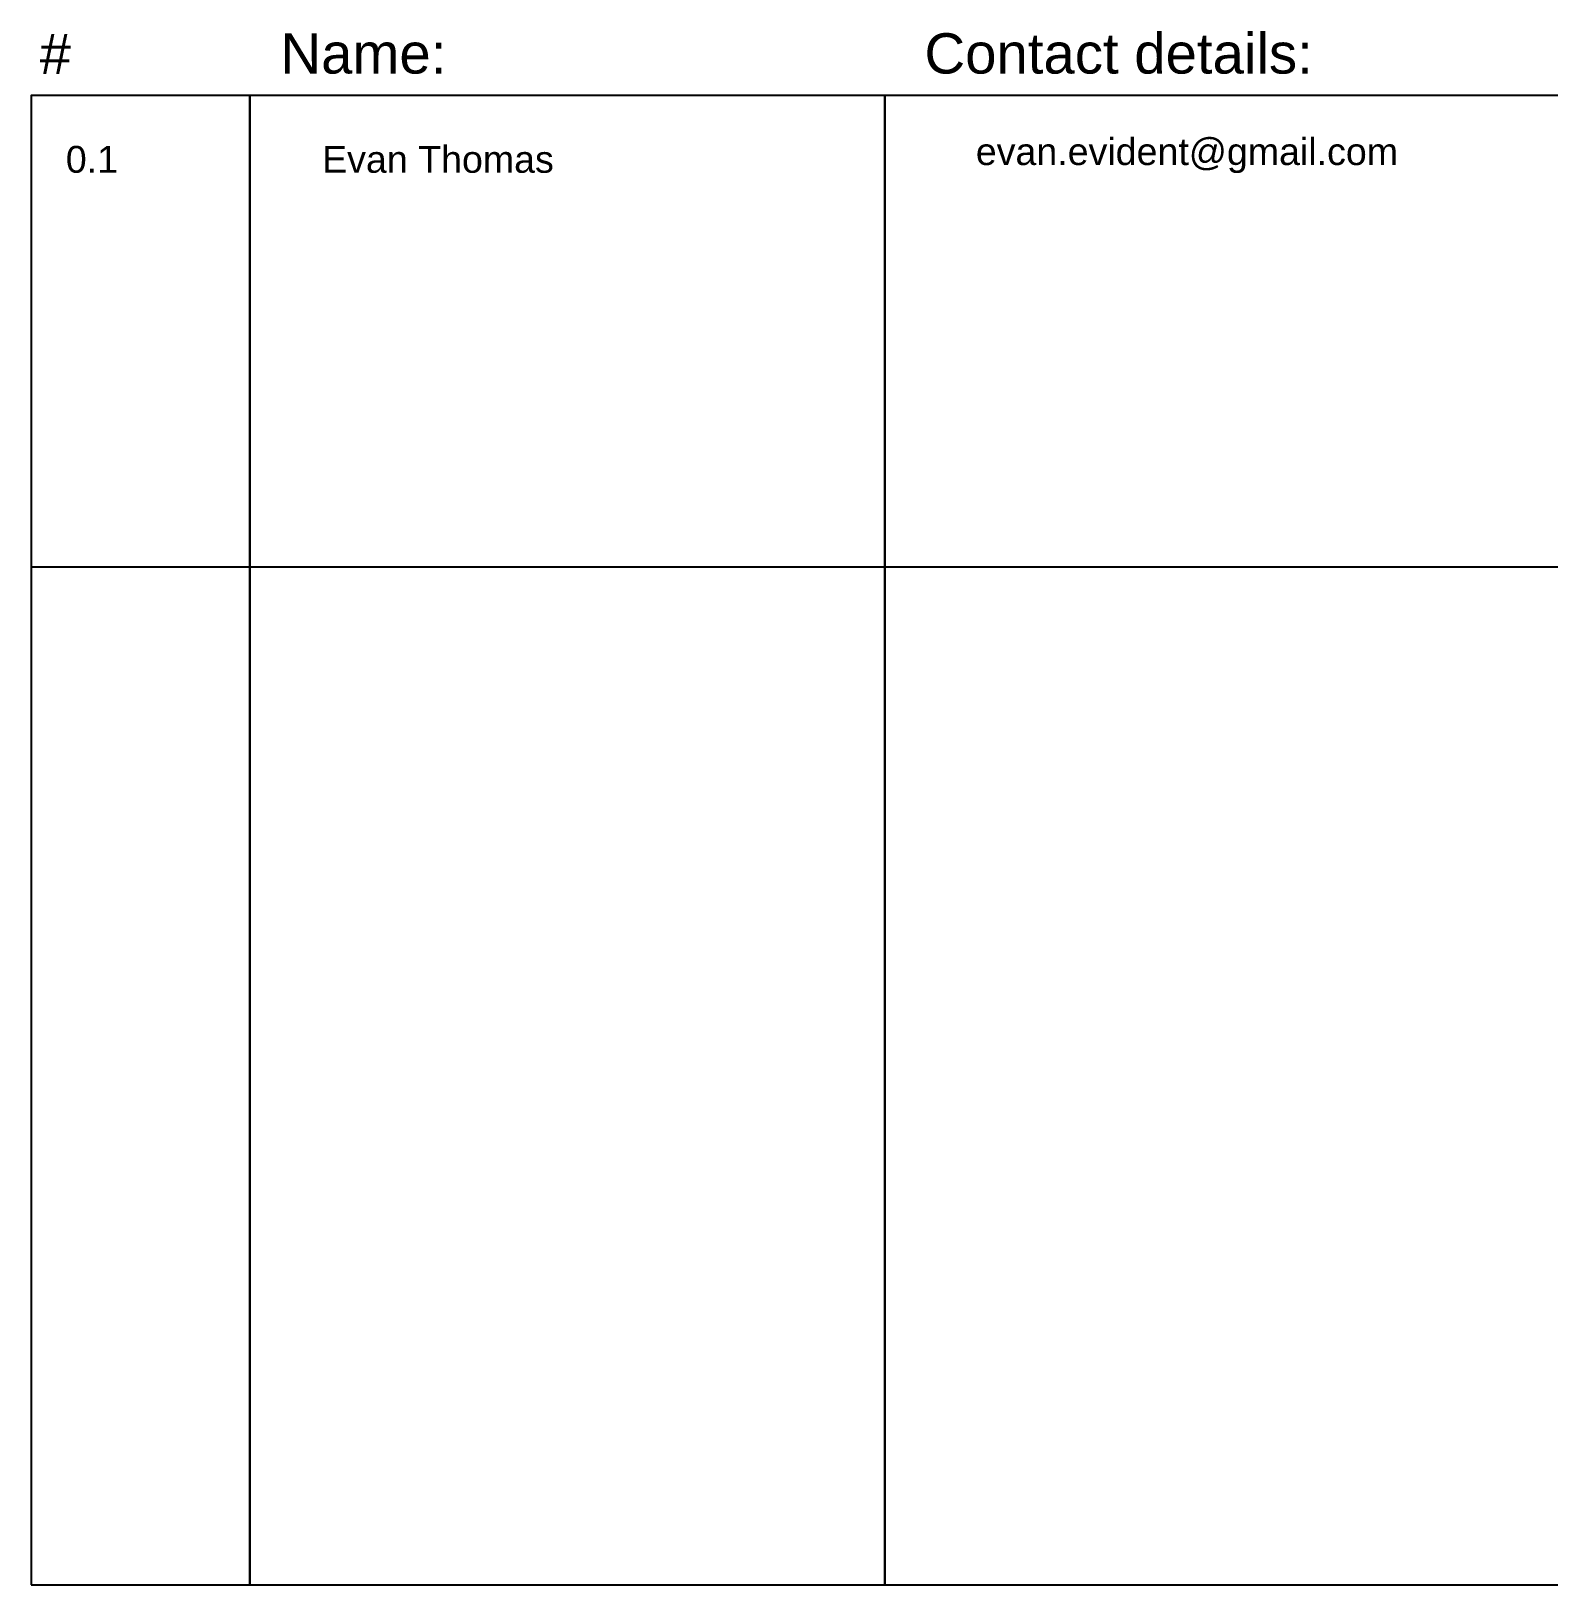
# Model space of a CAD drawing. Header units: millimetres. Extents: x -7 to 1784, y -327 to 394.
# Drawn here: x 18.4 to 300.7, y -327.1 to -38.2 of the extents above; entities that cross this region are included whole.
import ezdxf

# ---------------------------------------------------------------- set-up
doc = ezdxf.new("R2010")
doc.units = ezdxf.units.MM
doc.header["$MEASUREMENT"] = 0
doc.layers.add('Attribution', color=18, linetype='Continuous', true_color=0x000000)

msp = doc.modelspace()

# ---------------------------------------------------------------- linework, layer by layer
at = {"layer": 'Attribution'}
msp.add_line((702.89, -137.86), (18.41, -137.86), dxfattribs=at)
for points in [[(18.41, -327.11), (59.07, -327.11), (59.07, -50.15), (18.41, -50.15), (18.41, -327.11)], [(59.07, -327.11), (177.16, -327.11), (177.16, -50.15), (59.07, -50.15), (59.07, -327.11)], [(177.16, -327.11), (326.54, -327.11), (326.54, -50.15), (177.16, -50.15), (177.16, -327.11)]]:
    msp.add_lwpolyline(points, dxfattribs=at)

# ---------------------------------------------------------------- texts
at = {"layer": 'Attribution', "attachment_point": 7, "line_spacing_factor": 0.963855}
for s, insert, char_height, width in [('\\fArial;#', (20.02, -46.19), 7.5, 13.1928), ('\\fArial;Name:', (64.79, -46.19), 7.5, 36.3253), ('\\fArial;Contact details:', (184.56, -46.19), 7.5, 77.7108), ('\\fArial;0.1', (24.88, -64.6), 5, 13.1024), ('\\fArial;Evan Thomas', (72.54, -64.6), 5, 46.9277), ('\\fArial;evan.evident@gmail.com', (194.11, -64.6), 5, 82.259)]:
    msp.add_mtext(s, dxfattribs=dict(at, insert=insert, char_height=char_height, width=width))

doc.saveas('drawing.dxf')
